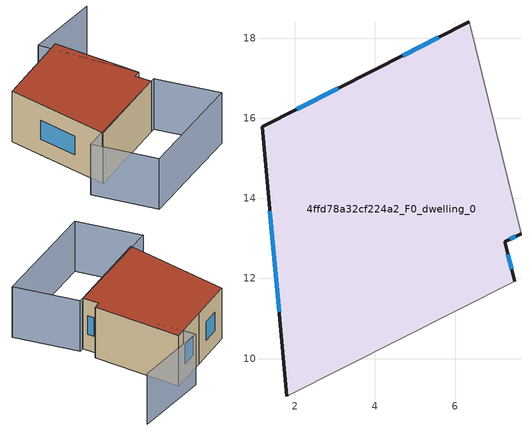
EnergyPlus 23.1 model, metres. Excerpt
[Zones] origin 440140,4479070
4ffd78a32cf224a2_F0_dwelling_0
 floor ground (EU_floor_Construction): 6.35,18.41 7.65,13.11 7.24,12.91 7.49,11.92 1.8,9.06 1.18,15.78 3.95,17.18 z0
 wall outside (EU_wall_Construction): 6.35,18.41 3.95,17.18 1.18,15.78 1.8,9.06 / 7.49,11.92 7.24,12.91 7.65,13.11 z0:3
 wall adiabatic (EU_wall_Construction): 7.65,13.11 6.35,18.41 / 1.8,9.06 7.49,11.92 z0:3
 window (EU_Window_Construction): 1.38,13.68 1.61,11.17 / 3.08,16.74 2.05,16.22 / 5.6,18.02 4.7,17.56 / 7.36,12.98 7.52,13.05 / 7.41,12.23 7.32,12.6 z0.94:2.06
 roof outside (EU_roof_Construction): 7.49,11.92 7.24,12.91 7.65,13.11 6.35,18.41 3.95,17.18 1.18,15.78 1.8,9.06 z3
shading: 7.64,13.11 5.56,18.84 / 5.56,18.84 10.36,20.58 / 9.51,8.53 2.24,5.01 / 2.24,5.01 0.52,8.55 / 0.52,8.55 7.8,12.07 / 7.8,12.07 9.51,8.53 z0:3
[Building]
EU S2 Campaign: North Axis=0; Terrain=City; Solar Distribution=FullExterior
[Site:Location]
Madrid: Latitude=40.5; Longitude=-3.5; Time Zone=1; Elevation=609
[SizingPeriod:WeatherFileDays]
AnnualSizingPeriod: Begin Month=1; Begin Day of Month=1; End Month=12; End Day of Month=31; Day of Week for Start Day=Monday; Use Weather File Daylight Saving Period=No; Use Weather File Rain and Snow Indicators=No
[MATERIAL]
EU_InternalMass_Material: Roughness=MediumRough; Thickness=0.1; Conductivity=1; Density=1800; Specific Heat=900; Thermal Absorptance=0.9; Solar Absorptance=0.7; Visible Absorptance=0.7
[MATERIAL:NOMASS] Roughness=MediumRough; Thermal Absorptance=0.9; Solar Absorptance=0.7; Visible Absorptance=0.7
Name | Thermal Resistance
EU_wall_NoMass | 0.461255
EU_roof_NoMass | 0.289352
EU_floor_NoMass | 0.631313
[WINDOWMATERIAL:SIMPLEGLAZINGSYSTEM]
EU_Window_SimpleGlazing: UFactor=3.792; Solar Heat Gain Coefficient=0.85; Visible Transmittance=0.85
[CONSTRUCTION]
EU_wall_Construction: EU_wall_NoMass
EU_roof_Construction: EU_roof_NoMass
EU_floor_Construction: EU_floor_NoMass
EU_InternalMass_Construction: EU_InternalMass_Material
EU_Window_Construction: EU_Window_SimpleGlazing
[ZONE]
4ffd78a32cf224a2_F0_dwelling_0: Type=1; Multiplier=1; Ceiling Height=autocalculate; Volume=117.559; Floor Area=autocalculate; Part of Total Floor Area=Yes
[INTERNALMASS]
4ffd78a32cf224a2_F0_dwelling_0_EU_InternalMass: Construction=EU_InternalMass_Construction; Zone or ZoneList=4ffd78a32cf224a2_F0_dwelling_0; Surface Area=39.1863
[OTHEREQUIPMENT]
EU_Step8_InternalGain_4ffd78a32cf224a2_F0_dwelling_0_f000: Fuel Type=Electricity; Zone or ZoneList or Space or SpaceList=4ffd78a32cf224a2_F0_dwelling_0; Schedule=EU_Step8_GainSchedule_4ffd78a32cf224a2_F0_dwelling_0_f000; Design Level Calculation Method=Watts/Area; Power per Zone Floor Area=1; Fraction Latent=0; Fraction Radiant=0; Fraction Lost=0; Carbon Dioxide Generation Rate=0; EndUse Subcategory=EU_Step8_InternalGains
[ZONEVENTILATION:DESIGNFLOWRATE]
EU_ConstantAir_4ffd78a32cf224a2_F0_dwelling_0: Zone or ZoneList or Space or SpaceList=4ffd78a32cf224a2_F0_dwelling_0; Schedule=EU_AlwaysOn; Design Flow Rate Calculation Method=AirChanges/Hour; Air Changes per Hour=0.64; Ventilation Type=Natural; Fan Pressure Rise=0; Fan Total Efficiency=1; Constant Term Coefficient=1; Temperature Term Coefficient=0; Velocity Term Coefficient=0; Velocity Squared Term Coefficient=0; Minimum Indoor Temperature=-100; Maximum Indoor Temperature=100; Delta Temperature=-100; Minimum Outdoor Temperature=-100; Maximum Outdoor Temperature=100; Maximum Wind Speed=40
[HVACTEMPLATE:THERMOSTAT]
EU_HeatOnly_4ffd78a32cf224a2_F0_dwelling_0: Constant Heating Setpoint=20; Constant Cooling Setpoint=50
[HVACTEMPLATE:ZONE:IDEALLOADSAIRSYSTEM]
4ffd78a32cf224a2_F0_dwelling_0: Template Thermostat=EU_HeatOnly_4ffd78a32cf224a2_F0_dwelling_0; System Availability Schedule=EU_AlwaysOn; Maximum Heating Supply Air Temperature=50; Minimum Cooling Supply Air Temperature=13; Maximum Heating Supply Air Humidity Ratio=0.0156; Minimum Cooling Supply Air Humidity Ratio=0.0077; Heating Limit=NoLimit; Cooling Limit=NoLimit; Heating Availability Schedule=EU_AlwaysOn; Cooling Availability Schedule=EU_CoolingOff; Dehumidification Control Type=ConstantSensibleHeatRatio; Cooling Sensible Heat Ratio=0.7; Dehumidification Setpoint=60; Humidification Control Type=None; Humidification Setpoint=30; Outdoor Air Method=None; Outdoor Air Flow Rate per Person=0.00944; Outdoor Air Flow Rate per Zone Floor Area=0; Outdoor Air Flow Rate per Zone=0; Demand Controlled Ventilation Type=None; Outdoor Air Economizer Type=NoEconomizer; Heat Recovery Type=None; Sensible Heat Recovery Effectiveness=0.7; Latent Heat Recovery Effectiveness=0.65
[SIZING:ZONE]
4ffd78a32cf224a2_F0_dwelling_0: Zone Cooling Design Supply Air Temperature Input Method=SupplyAirTemperature; Zone Cooling Design Supply Air Temperature=13; Zone Heating Design Supply Air Temperature Input Method=SupplyAirTemperature; Zone Heating Design Supply Air Temperature=50; Zone Cooling Design Supply Air Humidity Ratio=0.008; Zone Heating Design Supply Air Humidity Ratio=0.008; Cooling Design Air Flow Method=DesignDay; Cooling Design Air Flow Rate=0; Cooling Minimum Air Flow per Zone Floor Area=0.000762; Cooling Minimum Air Flow=0; Cooling Minimum Air Flow Fraction=0.2; Heating Design Air Flow Method=DesignDay; Heating Design Air Flow Rate=0; Heating Maximum Air Flow per Zone Floor Area=0.002032; Heating Maximum Air Flow=0.141576; Heating Maximum Air Flow Fraction=0.3; Account for Dedicated Outdoor Air System=No; Dedicated Outdoor Air System Control Strategy=NeutralSupplyAir; Dedicated Outdoor Air Low Setpoint Temperature for Design=autosize; Dedicated Outdoor Air High Setpoint Temperature for Design=autosize; Zone Load Sizing Method=Sensible Load Only No Latent Load; Zone Latent Cooling Design Supply Air Humidity Ratio Input Method=HumidityRatioDifference; Zone Cooling Design Supply Air Humidity Ratio Difference=0.005; Zone Latent Heating Design Supply Air Humidity Ratio Input Method=HumidityRatioDifference; Zone Humidification Design Supply Air Humidity Ratio Difference=0.005
[SCHEDULE:CONSTANT]
Name | Hourly Value
EU_AlwaysOn | 1
EU_CoolingOff | 0
[SCHEDULE:FILE]
EU_Step8_GainSchedule_4ffd78a32cf224a2_F0_dwelling_0_f000: File=../../schedules/4ffd78a32cf224a2/4ffd78a32cf224a2_F0_dwelling_0_f000_gain.csv; Column Number=1; Rows to Skip at Top=0; Number of Hours of Data=8760; Column Separator=Comma; Interpolate to Timestep=No; Minutes per Item=60; Adjust Schedule for Daylight Savings=Yes
